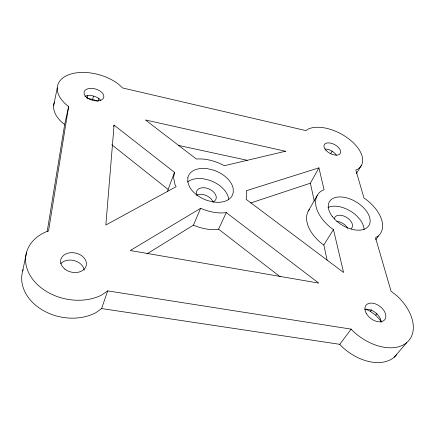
<?xml version="1.0" encoding="UTF-8"?>
<svg xmlns="http://www.w3.org/2000/svg" width="435" height="435" viewBox="0 0 435 435"><rect width="100%" height="100%" fill="white"/><g stroke="black" fill="none" stroke-linecap="round" stroke-linejoin="round"><path stroke-width="0.65" d="M114.073 125.111L105.846 225.009L176.131 186.702L174.968 184.549L173.581 177.447L174.506 172.385L114.073 125.111L113.709 126.411M68.659 106.483L48.524 231.056L46.654 231.583A47.529 35.594 12.5 0 0 34.544 281.57A47.529 35.594 12.5 0 0 101.888 294.935L107.668 290.885L351.175 329.132L351.92 330.024A43.043 27.682 37.3 0 0 405.904 343.264A43.043 27.682 37.3 0 0 397.133 295.996L391.032 291.151L375.503 237.706L378.423 235.933A36.899 21.696 31.1 0 0 365.949 199.35L363.986 198.072L355.819 169.96L357.891 169.106A33.25 18.036 28.1 0 0 349.43 139.385A33.25 18.036 28.1 0 0 307.545 129.402L306.039 130.636L122.545 87.946L118.51 84.172A37.084 21.293 15.8 0 0 67.735 75.141A37.084 21.293 15.8 0 0 67.594 105.787L68.659 106.483L64.674 124.464L47.187 231.485M167.747 191.34L168.111 189.432L174.506 172.385M53.597 105.901L57.268 87.903M22.68 270.967L26.562 252.316M86.984 98.326L87.609 95.722M97.483 101.067L92.644 99.381L93.449 96.135M98.087 101.279L98.908 98.044M23.071 269.689A46.295 35.539 11.6 0 0 42.576 310.122A46.295 35.539 11.6 0 0 95.956 312.64L101.627 308.556L107.668 290.885M146.965 253.904L193.417 225.145L200.638 208.294C208.615 211.704 217.598 213.797 226.287 212.601L318.768 283.109L130.255 250.517L200.638 208.294M193.417 225.145C201.236 228.484 210.072 230.463 218.571 229.18L226.287 212.601M314.282 201.133L310.378 183.2L318.92 167.856L246.308 190.726L246.781 192.352L246.161 199.328L343.585 272.489L333.46 229.539L331.361 228.136A36.899 21.696 31.1 0 1 321.003 191.193L324.07 189.709L318.92 167.856M330.85 153.528L332.177 151.157M308.344 210.953L317.251 195.44M356.439 173.587L361.3 165.599M327.125 260.163L323.825 244.992L333.46 229.539M375.731 239.815L378.423 235.933M101.627 308.556L339.768 344.324L351.175 329.132M365.585 309.089L370.261 311.329L371.457 309.753M381.457 321.47L375.699 315.196L376.906 313.63M394.219 357.2L406.774 342.568M250.707 202.976L310.378 183.2M87.614 98.446L92.644 99.381M178.399 145.393L247.216 160.292M64.674 124.464L63.63 123.779A36.322 21.522 15.4 0 1 54.37 102.171M323.825 244.992L321.78 243.605A36.138 21.929 31.4 0 1 309.377 209.36M370.261 311.329L375.699 315.196M218.571 229.18L280.194 276.791M111.795 144.752L168.111 189.432M339.768 344.324L340.485 345.205A42.037 27.813 38 0 0 396.579 354.781M228.614 199.534L228.571 198.148A23.729 15.383 23.2 0 0 209.257 180.177L203.488 178.818A23.729 15.383 23.2 0 0 187.572 181.988M336.815 221.274A9.929 6.025 31.4 0 1 347.739 228.304M196.778 195.027A10.348 6.786 23.2 0 1 213.101 202.188M364.726 309.394A11.712 7.618 37.5 0 1 375.579 312.694A11.712 7.618 37.5 0 1 381.082 322.406M327.957 207.462A22.767 13.637 31.3 0 1 356.678 215.842L360.278 219.903A22.767 13.637 31.3 0 1 364.09 229.702M334.368 218.881A10.016 5.998 31.3 0 1 346.374 217.261A10.016 5.998 31.3 0 1 351.072 228.728M197.022 195.527A10.44 6.764 23.2 0 1 201.574 187.838A10.44 6.764 23.2 0 1 214.346 192.803A10.44 6.764 23.2 0 1 213.291 201.845M325.391 148.966A9.07 4.981 28.2 0 1 336.418 155.311M60.628 263.773A12.914 9.76 12.2 0 1 74.341 260.63A12.914 9.76 12.2 0 1 84.194 270.07M84.83 96.412A10.108 5.872 15.6 0 1 100.893 100.523M187.876 177.545L187.757 181.743L189.225 186.213A24.045 15.301 23.2 0 0 207.729 200.644L213.857 202.047A24.045 15.301 23.2 0 0 231.937 196.152L233.307 192.4L233.138 188.203A24.045 15.301 23.2 0 0 213.509 170.145L207.674 168.742A24.045 15.301 23.2 0 0 187.876 177.545M285.523 151.25L224.395 165.713C215.852 161.167 206.059 158.302 196.337 159.02L145.453 119.968L285.523 151.25M86.26 97.021A10.19 5.845 15.8 0 0 103.236 98.462A10.19 5.845 15.8 0 0 92.312 88.419A10.19 5.845 15.8 0 0 86.26 97.021M64.82 269.069A13.055 9.766 12.5 0 0 86.146 265.926A13.055 9.766 12.5 0 0 69.616 252.833A13.055 9.766 12.5 0 0 64.82 269.069M326.005 150.347A9.14 4.954 28.1 0 0 340.268 153.511A9.14 4.954 28.1 0 0 330.709 143.148A9.14 4.954 28.1 0 0 326.005 150.347M366.226 313.314A11.827 7.602 37.3 0 0 384.371 320.1A11.827 7.602 37.3 0 0 375.557 303.935A11.827 7.602 37.3 0 0 366.226 313.314M332.275 216.402A23.05 13.55 31.1 0 0 368.347 226.32A23.05 13.55 31.1 0 0 346.994 197.952A23.05 13.55 31.1 0 0 332.275 216.402"/></g></svg>
